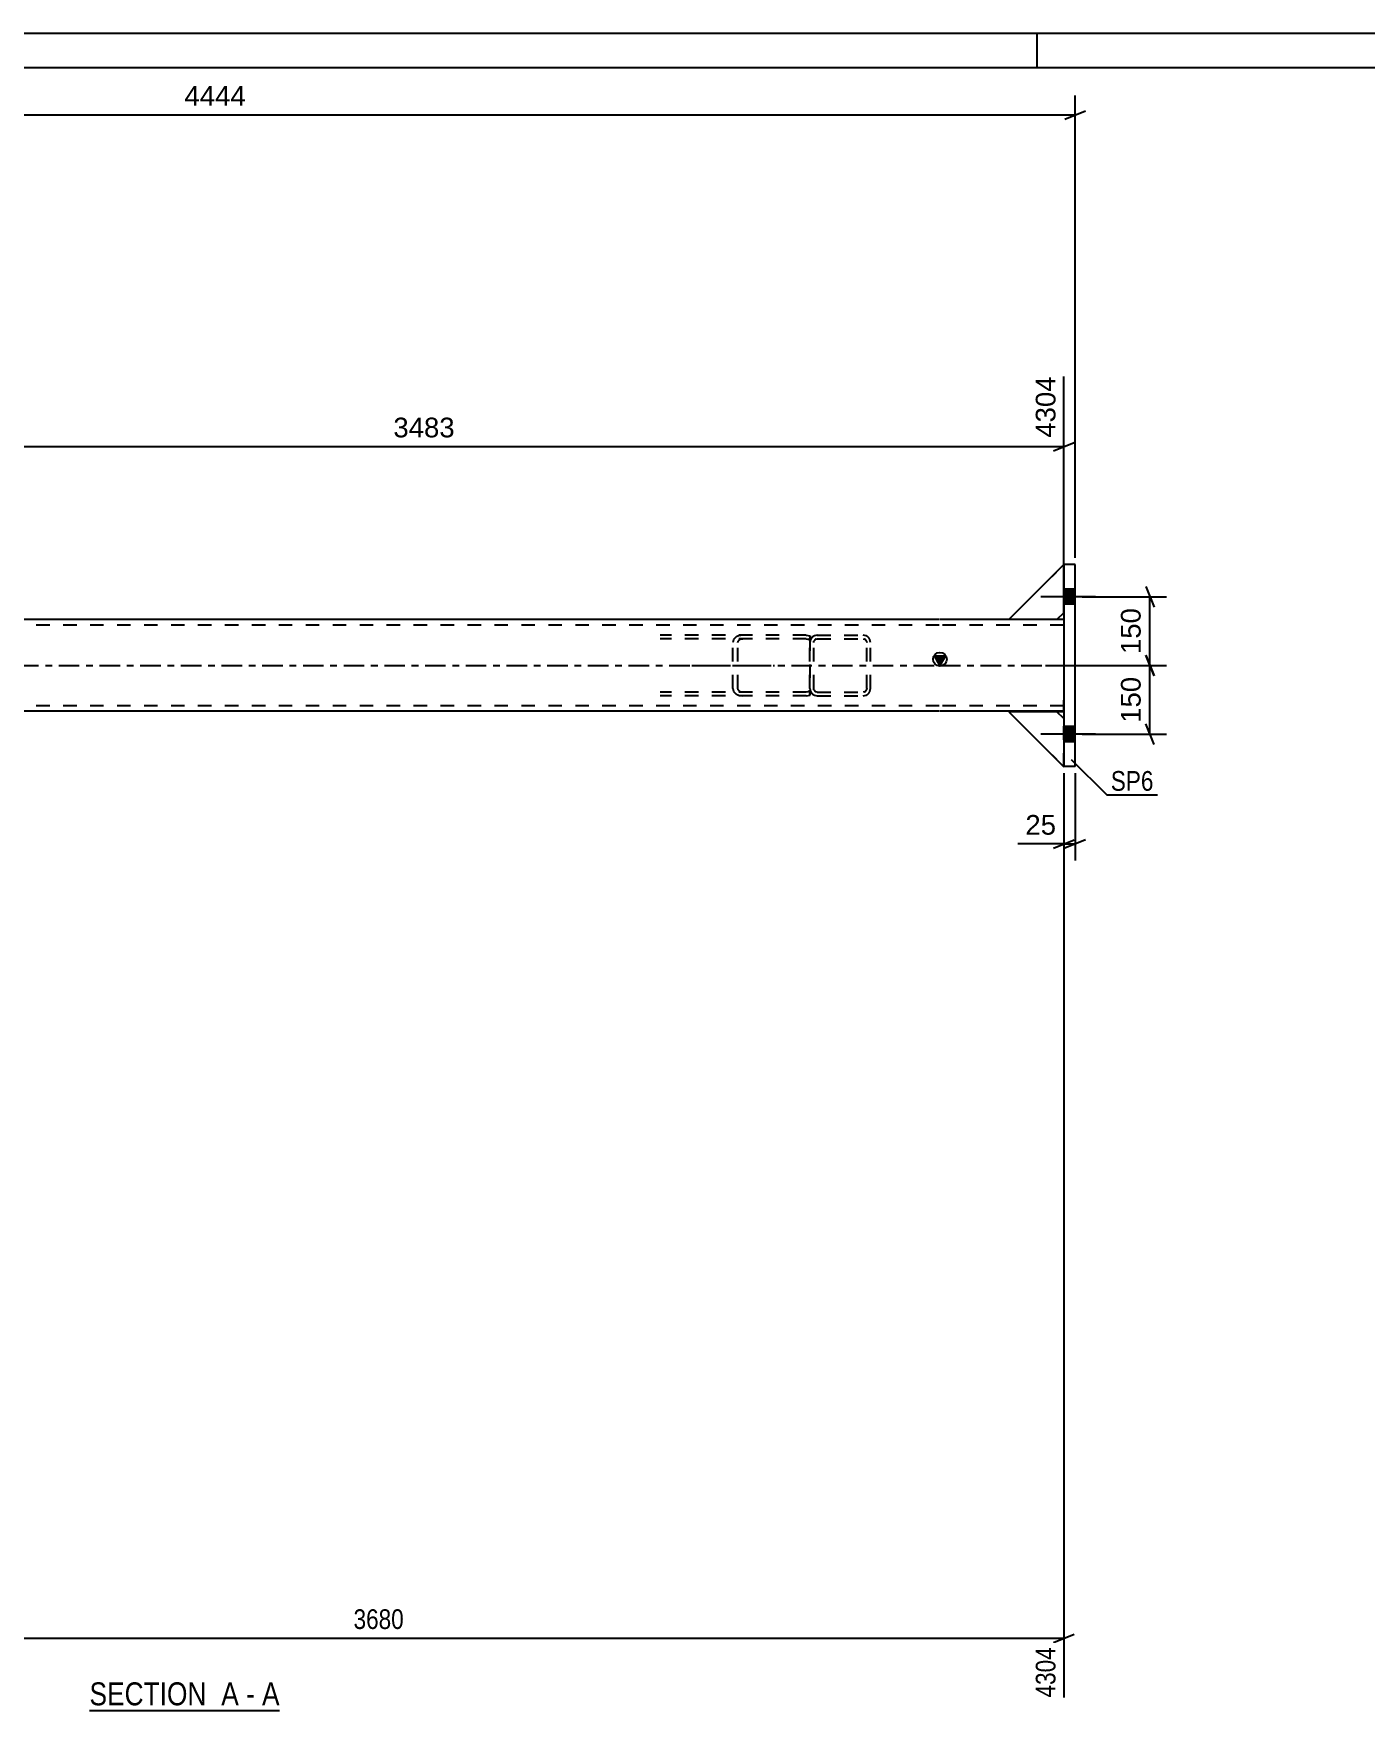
# Model space of a CAD drawing. Header units: millimetres. Extents: x 0 to 1189, y 0 to 841.
# Drawn here: x 203.1 to 396.8, y 597.2 to 841 of the extents above; entities that cross this region are included whole.
import ezdxf

# ---------------------------------------------------------------- set-up
doc = ezdxf.new("R2010")
doc.units = ezdxf.units.MM
doc.linetypes.add('DXK_LINE_DOT2', pattern=[3.9198, 1.9599, -1.9599])
doc.linetypes.add('DXK_LINE_DOT3', pattern=[5.9187, 2.979, -0.9799, 0.9799, -0.9799])
doc.styles.add('Arial', font='ARIAL.TTF', dxfattribs={"height": 0.2})
doc.styles.add('Arial Narrow', font='ARIALN.TTF', dxfattribs={"height": 0.2})

# ---------------------------------------------------------------- blocks, each defined once
blk = doc.blocks.new('Unknown-318890741-1126')
at = {"color": 5, "linetype": 'Continuous'}
for p, q in [((1189, 841), (0, 841)), ((349, 836), (349, 841)), ((1184, 836), (5, 836))]:
    blk.add_line(p, q, dxfattribs=at)
blk = doc.blocks.new('Unknown-318890741-16 - 2907')
at = {"color": 6, "linetype": 'Continuous'}
blk.add_line((211.21, 597.15), (238.85, 597.15), dxfattribs=at)
at = {"color": 0, "linetype": 'Continuous'}
blk.add_wipeout([(229.32, 597.9), (229.32, 601.4), (211.21, 601.4), (211.21, 597.9)], dxfattribs=at)
at = {"color": 7, "linetype": 'Continuous', "style": 'Arial Narrow'}
blk.add_text('SECTION ', height=3.34, dxfattribs=at).set_placement((211.21, 597.9))
at = {"color": 0, "linetype": 'Continuous'}
blk.add_wipeout([(232.92, 597.9), (232.92, 601.4), (230.37, 601.4), (230.37, 597.9)], dxfattribs=at)
blk.add_wipeout([(235.25, 597.9), (235.25, 601.4), (233.97, 601.4), (233.97, 597.9)], dxfattribs=at)
at = {"color": 7, "linetype": 'Continuous', "style": 'Arial Narrow'}
for s, p in [('A', (230.37, 597.9)), ('-', (233.97, 597.9))]:
    blk.add_text(s, height=3.34, dxfattribs=at).set_placement(p)
at = {"color": 0, "linetype": 'Continuous'}
blk.add_wipeout([(238.85, 597.9), (238.85, 601.4), (236.3, 601.4), (236.3, 597.9)], dxfattribs=at)
at = {"color": 7, "linetype": 'Continuous', "style": 'Arial Narrow'}
blk.add_text('A', height=3.34, dxfattribs=at).set_placement((236.3, 597.9))
blk = doc.blocks.new('Part-318890741-3001 - 2907')
at = {"color": 7, "linetype": 'DXK_LINE_DOT2'}
for p, q in [((344.88, 755.77), (352.88, 763.77)), ((352.88, 763.77), (352.88, 756.77)), ((352.88, 756.77), (351.88, 755.77)), ((351.88, 755.77), (344.88, 755.77))]:
    blk.add_line(p, q, dxfattribs=at)
at = {"color": 7, "linetype": 'DXK_LINE_DOT3'}
for p, q in [((344.88, 755.77), (352.88, 763.77)), ((352.88, 755.77), (344.88, 755.77))]:
    blk.add_line(p, q, dxfattribs=at)
blk = doc.blocks.new('Bolt-318890741-3017 - 2907')
at = {"linetype": 'Continuous'}
for points in [[(352.88, 760.21), (352.88, 758.01), (354.55, 758.01), (354.55, 760.21)], [(352.88, 760.21), (352.88, 758.01), (354.55, 758.01), (354.55, 760.21)], [(352.88, 740.21), (352.88, 738.01), (354.55, 738.01), (354.55, 740.21)], [(352.88, 740.21), (352.88, 738.01), (354.55, 738.01), (354.55, 740.21)]]:
    blk.add_hatch(color=1, dxfattribs=at).paths.add_polyline_path(points)
at = {"color": 1, "linetype": 'Continuous'}
for p, q in [((357.48, 759.11), (349.55, 759.11)), ((357.48, 759.11), (349.55, 759.11)), ((354.55, 760.21), (352.88, 760.21)), ((354.55, 760.21), (352.88, 760.21)), ((354.55, 758.01), (352.88, 758.01)), ((354.55, 758.01), (352.88, 758.01)), ((357.48, 739.11), (349.55, 739.11)), ((357.48, 739.11), (349.55, 739.11)), ((354.55, 740.21), (352.88, 740.21)), ((354.55, 740.21), (352.88, 740.21)), ((354.55, 738.01), (352.88, 738.01)), ((354.55, 738.01), (352.88, 738.01))]:
    blk.add_line(p, q, dxfattribs=at)
blk = doc.blocks.new('Part-318890741-2997 - 2907')
at = {"color": 2, "linetype": 'Continuous'}
for p, q in [((351.88, 742.39), (344.88, 742.39)), ((344.88, 742.39), (352.88, 734.39)), ((352.88, 741.39), (351.88, 742.39)), ((352.88, 734.44), (352.88, 734.39))]:
    blk.add_line(p, q, dxfattribs=at)
at = {"color": 7, "linetype": 'DXK_LINE_DOT3'}
for p, q in [((352.88, 742.39), (344.88, 742.39)), ((344.88, 742.39), (352.88, 734.39))]:
    blk.add_line(p, q, dxfattribs=at)
at = {"color": 7, "linetype": 'DXK_LINE_DOT2'}
blk.add_line((352.88, 734.39), (352.88, 741.39), dxfattribs=at)
blk = doc.blocks.new('Part-318890741-3003 - 2907')
at = {"color": 7, "linetype": 'DXK_LINE_DOT2'}
for p, q in [((344.88, 755.77), (352.88, 763.77)), ((352.88, 763.77), (352.88, 756.77)), ((352.88, 756.77), (351.88, 755.77)), ((351.88, 755.77), (344.88, 755.77))]:
    blk.add_line(p, q, dxfattribs=at)
at = {"color": 7, "linetype": 'DXK_LINE_DOT3'}
for p, q in [((344.88, 755.77), (352.88, 763.77)), ((352.88, 755.77), (344.88, 755.77))]:
    blk.add_line(p, q, dxfattribs=at)
blk = doc.blocks.new('Part-318890741-2967 - 2907')
at = {"color": 2, "linetype": 'Continuous'}
for p, q in [((354.55, 763.77), (352.88, 763.77)), ((352.88, 763.77), (352.88, 734.44)), ((354.55, 734.44), (354.55, 763.77)), ((354.55, 734.44), (352.88, 734.44))]:
    blk.add_line(p, q, dxfattribs=at)
at = {"color": 7, "linetype": 'DXK_LINE_DOT3'}
blk.add_line((353.72, 749.11), (353.72, 749.11), dxfattribs=at)
blk = doc.blocks.new('Part-318890741-2973 - 2907')
at = {"color": 7, "linetype": 'DXK_LINE_DOT2'}
for p, q in [((317.05, 753.51), (316.64, 753.42)), ((317.05, 753.51), (323.72, 753.51)), ((324.13, 753.42), (323.72, 753.51)), ((316.07, 752.85), (315.98, 752.44)), ((315.98, 745.77), (315.98, 752.44)), ((316.52, 752.44), (316.56, 752.64)), ((316.52, 745.77), (316.52, 752.44)), ((316.85, 752.93), (317.05, 752.97)), ((317.05, 752.97), (323.72, 752.97)), ((323.72, 752.97), (323.92, 752.93)), ((324.21, 752.64), (324.25, 752.44)), ((324.25, 745.77), (324.25, 752.44)), ((324.78, 752.44), (324.7, 752.85)), ((324.78, 745.77), (324.78, 752.44)), ((315.98, 745.77), (316.07, 745.36)), ((316.56, 745.57), (316.52, 745.77)), ((316.64, 744.79), (317.05, 744.71)), ((317.05, 745.24), (316.85, 745.28)), ((317.05, 745.24), (323.72, 745.24)), ((317.05, 744.71), (323.72, 744.71)), ((323.92, 745.28), (323.72, 745.24)), ((323.72, 744.71), (324.13, 744.79)), ((324.25, 745.77), (324.21, 745.57)), ((324.7, 745.36), (324.78, 745.77))]:
    blk.add_line(p, q, dxfattribs=at)
at = {"color": 7, "linetype": 'DXK_LINE_DOT3'}
blk.add_line((320.38, 749.11), (320.38, 749.11), dxfattribs=at)
at = {"color": 7, "linetype": 'DXK_LINE_DOT2'}
for centre, radius, start, end in [((317.05, 752.44), 1.07, 112.5, 157.5), ((317.05, 752.44), 0.533, 112.5, 157.5), ((323.72, 752.44), 0.533, 22.5, 67.5), ((323.72, 752.44), 1.07, 22.5, 67.5), ((317.05, 745.77), 1.07, 202.5, 247.5), ((317.05, 745.77), 0.533, 202.5, 247.5), ((323.72, 745.77), 0.533, 292.5, 337.5), ((323.72, 745.77), 1.07, 292.5, 337.5)]:
    blk.add_arc(centre, radius, start, end, dxfattribs=at)
blk = doc.blocks.new('Part-318890741-2995 - 2907')
at = {"color": 7, "linetype": 'DXK_LINE_DOT2'}
for p, q in [((315.44, 753.51), (294.18, 753.51)), ((306.21, 753.51), (305.65, 753.42)), ((315.44, 753.51), (316, 753.42)), ((315.44, 752.97), (294.18, 752.97)), ((304.85, 752.85), (304.74, 752.44)), ((304.74, 745.77), (304.74, 752.44)), ((305.47, 752.44), (305.53, 752.64)), ((305.47, 745.77), (305.47, 752.44)), ((305.93, 752.93), (306.21, 752.97)), ((315.44, 752.97), (315.72, 752.93)), ((315.72, 752.93), (315.96, 752.82)), ((315.96, 752.82), (315.98, 752.79)), ((315.98, 752.79), (316, 753.42)), ((316, 753.42), (315.98, 753.19)), ((315.98, 753.19), (315.98, 745.02)), ((315.44, 745.24), (294.18, 745.24)), ((315.44, 744.71), (294.18, 744.71)), ((304.74, 745.77), (304.85, 745.36)), ((305.53, 745.57), (305.47, 745.77)), ((305.65, 744.79), (306.21, 744.71)), ((306.21, 745.24), (305.93, 745.28)), ((315.72, 745.28), (315.44, 745.24)), ((315.44, 744.71), (316, 744.79)), ((315.96, 745.4), (315.72, 745.28)), ((315.98, 745.43), (315.96, 745.4)), ((316, 744.79), (315.98, 745.43)), ((316, 744.79), (315.98, 745.02))]:
    blk.add_line(p, q, dxfattribs=at)
at = {"color": 7, "linetype": 'DXK_LINE_DOT3'}
blk.add_line((298.79, 749.11), (310.82, 749.11), dxfattribs=at)
at = {"color": 7, "linetype": 'DXK_LINE_DOT2'}
for centre, radius, start, end in [((305.98, 752.12), 1.35, 104.3889, 147.3288), ((306.1, 752.28), 0.673, 104.3889, 147.3288), ((305.98, 746.09), 1.35, 212.6712, 255.6111), ((306.1, 745.93), 0.673, 212.6712, 255.6111)]:
    blk.add_arc(centre, radius, start, end, dxfattribs=at)
blk = doc.blocks.new('Part-318890741-3000 - 2907')
at = {"color": 7, "linetype": 'DXK_LINE_DOT2'}
for p, q in [((351.88, 742.39), (344.88, 742.39)), ((344.88, 742.39), (352.88, 734.39)), ((352.88, 741.39), (351.88, 742.39)), ((352.88, 734.39), (352.88, 741.39))]:
    blk.add_line(p, q, dxfattribs=at)
at = {"color": 7, "linetype": 'DXK_LINE_DOT3'}
for p, q in [((352.88, 742.39), (344.88, 742.39)), ((344.88, 742.39), (352.88, 734.39))]:
    blk.add_line(p, q, dxfattribs=at)
blk = doc.blocks.new('Part-318890741-3002 - 2907')
at = {"color": 2, "linetype": 'Continuous'}
for p, q in [((344.88, 755.77), (352.88, 763.77)), ((352.88, 756.77), (351.88, 755.77)), ((351.88, 755.77), (344.88, 755.77))]:
    blk.add_line(p, q, dxfattribs=at)
at = {"color": 7, "linetype": 'DXK_LINE_DOT3'}
for p, q in [((344.88, 755.77), (352.88, 763.77)), ((352.88, 755.77), (344.88, 755.77))]:
    blk.add_line(p, q, dxfattribs=at)
at = {"color": 7, "linetype": 'DXK_LINE_DOT2'}
blk.add_line((352.88, 756.77), (352.88, 763.77), dxfattribs=at)
blk = doc.blocks.new('Part-318890741-3011 - 2907')
at = {"linetype": 'Continuous'}
blk.add_hatch(color=2, dxfattribs=at).paths.add_polyline_path([(334.88, 749.11), (334.08, 750.51), (335.68, 750.51)])
at = {"color": 2, "linetype": 'Continuous'}
for p, q in [((112.05, 755.77), (112.05, 754.17)), ((112.05, 744.04), (112.05, 754.17)), ((334.78, 755.77), (122.05, 755.77)), ((344.88, 755.77), (334.88, 755.77)), ((352.88, 755.77), (351.88, 755.77)), ((352.88, 754.17), (352.88, 744.04)), ((334.88, 749.11), (334.08, 750.51)), ((334.08, 750.51), (335.68, 750.51)), ((335.68, 750.51), (334.88, 749.11)), ((112.05, 742.44), (112.05, 744.04)), ((334.78, 742.44), (122.05, 742.44)), ((352.88, 742.44), (334.88, 742.44))]:
    blk.add_line(p, q, dxfattribs=at)
at = {"color": 7, "linetype": 'DXK_LINE_DOT2'}
for p, q in [((112.05, 755.77), (112.05, 755.3)), ((122.05, 755.77), (112.05, 755.77)), ((334.78, 754.97), (112.05, 754.97)), ((352.88, 754.97), (334.88, 754.97)), ((351.88, 755.77), (344.88, 755.77)), ((352.88, 755.77), (352.88, 754.17)), ((352.88, 755.77), (352.88, 755.3)), ((112.05, 744.04), (112.05, 742.56)), ((352.88, 742.44), (352.88, 744.04)), ((334.78, 743.24), (112.05, 743.24)), ((122.05, 742.44), (112.05, 742.44)), ((352.88, 743.24), (334.88, 743.24))]:
    blk.add_line(p, q, dxfattribs=at)
at = {"color": 7, "linetype": 'DXK_LINE_DOT3'}
for p, q in [((112.05, 749.11), (334.78, 749.11)), ((334.88, 749.11), (352.88, 749.11))]:
    blk.add_line(p, q, dxfattribs=at)
at = {"color": 2, "linetype": 'Continuous'}
blk.add_circle((334.88, 750.01), 1, dxfattribs=at)
blk = doc.blocks.new('Part-318890741-3021 - 2907')
at = {"color": 7, "linetype": 'DXK_LINE_DOT2'}
for p, q in [((351.88, 742.39), (344.88, 742.39)), ((344.88, 742.39), (352.88, 734.39)), ((352.88, 741.39), (351.88, 742.39)), ((352.88, 734.39), (352.88, 741.39))]:
    blk.add_line(p, q, dxfattribs=at)
at = {"color": 7, "linetype": 'DXK_LINE_DOT3'}
for p, q in [((352.88, 742.39), (344.88, 742.39)), ((344.88, 742.39), (352.88, 734.39))]:
    blk.add_line(p, q, dxfattribs=at)
blk = doc.blocks.new('StraightDimension-318890741-3081 - 2907')
at = {"color": 7, "linetype": 'Continuous'}
for p, q in [((352.88, 756.77), (352.88, 791.12)), ((166.82, 757.44), (166.82, 788.9)), ((168.32, 781.53), (165.32, 780.33)), ((166.82, 780.93), (352.88, 780.93)), ((351.38, 780.33), (354.38, 781.53))]:
    blk.add_line(p, q, dxfattribs=at)
at = {"color": 0, "linetype": 'Continuous'}
blk.add_wipeout([(352.28, 791.72), (348.08, 791.72), (348.08, 781.63), (352.28, 781.63)], dxfattribs=at)
at = {"color": 0}
blk.add_wipeout([(264.9, 781.68), (264.9, 785.88), (254.8, 785.88), (254.8, 781.68)], dxfattribs=at)
at = {"color": 3, "linetype": 'Continuous', "style": 'Arial'}
blk.add_text('4304', height=2.865, rotation=90.0002, dxfattribs=at).set_placement((351.68, 782.23))
at = {"color": 3, "style": 'Arial'}
blk.add_text('3483', height=2.865, dxfattribs=at).set_placement((255.4, 782.28))
blk = doc.blocks.new('StraightDimension-318890741-3112 - 2907')
at = {"color": 7, "linetype": 'Continuous'}
for p, q in [((352.88, 733.39), (352.88, 720.75)), ((354.55, 733.44), (354.55, 720.75)), ((351.38, 722.55), (354.38, 723.75)), ((352.88, 723.15), (354.55, 723.15)), ((356.05, 723.75), (353.05, 722.55))]:
    blk.add_line(p, q, dxfattribs=at)
at = {"color": 0}
blk.add_wipeout([(352.36, 723.9), (352.36, 728.1), (346.71, 728.1), (346.71, 723.9)], dxfattribs=at)
at = {"color": 7, "linetype": 'Continuous'}
blk.add_line((352.88, 723.15), (346.19, 723.15), dxfattribs=at)
blk.add_line((352.88, 723.15), (346.19, 723.15), dxfattribs=at)
at = {"color": 3, "style": 'Arial'}
blk.add_text('25', height=2.865, dxfattribs=at).set_placement((347.31, 724.5))
blk = doc.blocks.new('StraightDimension-318890741-3155 - 2907')
at = {"color": 7, "linetype": 'Continuous'}
for p, q in [((355.55, 759.11), (367.82, 759.11)), ((364.82, 760.61), (366.02, 757.61)), ((365.42, 749.11), (365.42, 759.11)), ((350.24, 749.11), (367.82, 749.11)), ((366.02, 747.61), (364.82, 750.61))]:
    blk.add_line(p, q, dxfattribs=at)
at = {"color": 0}
blk.add_wipeout([(364.67, 758.04), (360.47, 758.04), (360.47, 750.17), (364.67, 750.17)], dxfattribs=at)
at = {"color": 3, "style": 'Arial'}
blk.add_text('150', height=2.865, rotation=90.0002, dxfattribs=at).set_placement((364.07, 750.77))
blk = doc.blocks.new('StraightDimension-318890741-3166 - 2907')
at = {"color": 7, "linetype": 'Continuous'}
for p, q in [((350.24, 749.11), (367.82, 749.11)), ((364.82, 750.61), (366.02, 747.61)), ((365.42, 739.11), (365.42, 749.11)), ((355.55, 739.11), (367.82, 739.11)), ((366.02, 737.61), (364.82, 740.61))]:
    blk.add_line(p, q, dxfattribs=at)
at = {"color": 0}
blk.add_wipeout([(364.67, 748.04), (360.47, 748.04), (360.47, 740.17), (364.67, 740.17)], dxfattribs=at)
at = {"color": 3, "style": 'Arial'}
blk.add_text('150', height=2.865, rotation=90.0002, dxfattribs=at).set_placement((364.07, 740.77))
blk = doc.blocks.new('StraightDimension-318890741-3178 - 2907')
at = {"color": 7, "linetype": 'Continuous'}
for p, q in [((104.38, 814.72), (104.38, 832.01)), ((354.55, 764.77), (354.55, 832.01)), ((105.88, 829.76), (102.88, 828.56)), ((104.38, 829.16), (354.55, 829.16)), ((353.05, 828.56), (356.05, 829.76))]:
    blk.add_line(p, q, dxfattribs=at)
at = {"color": 0}
blk.add_wipeout([(234.51, 829.91), (234.51, 834.11), (224.42, 834.11), (224.42, 829.91)], dxfattribs=at)
at = {"color": 3, "style": 'Arial'}
blk.add_text('4444', height=2.865, dxfattribs=at).set_placement((225.02, 830.51))
blk = doc.blocks.new('StraightDimension-318890741-3250 - 2907')
at = {"color": 7, "linetype": 'Continuous'}
for p, q in [((153.65, 740.67), (153.65, 600.87)), ((352.88, 733.44), (352.88, 599.04)), ((155.15, 608.25), (152.15, 607.05)), ((153.65, 607.65), (352.88, 607.65)), ((351.38, 607.05), (354.38, 608.25))]:
    blk.add_line(p, q, dxfattribs=at)
at = {"color": 0}
blk.add_wipeout([(257.53, 608.4), (257.53, 612.6), (249.01, 612.6), (249.01, 608.4)], dxfattribs=at)
at = {"color": 0, "linetype": 'Continuous'}
blk.add_wipeout([(352.28, 606.95), (348.08, 606.95), (348.08, 598.44), (352.28, 598.44)], dxfattribs=at)
at = {"color": 3, "style": 'Arial Narrow'}
blk.add_text('3680', height=2.863, dxfattribs=at).set_placement((249.61, 609))
at = {"color": 3, "linetype": 'Continuous', "style": 'Arial Narrow'}
blk.add_text('4304', height=2.863, rotation=90.0002, dxfattribs=at).set_placement((351.68, 599.04))
blk = doc.blocks.new('Mark-318890741-2963 - 2907')
at = {"color": 0}
blk.add_wipeout([(365.94, 730.89), (365.94, 733.89), (359.73, 733.89), (359.73, 730.89)], dxfattribs=at)
blk.add_wipeout([(365.94, 730.89), (365.94, 733.89), (359.73, 733.89), (359.73, 730.89)], dxfattribs=at)
at = {"color": 30, "linetype": 'Continuous'}
for p, q in [((353.97, 735.45), (359.13, 730.29)), ((359.13, 730.29), (366.54, 730.29))]:
    blk.add_line(p, q, dxfattribs=at)
at = {"color": 3, "style": 'Arial Narrow'}
blk.add_text('SP6', height=2.863, dxfattribs=at).set_placement((359.73, 730.89))

msp = doc.modelspace()

# ---------------------------------------------------------------- block references
for name in ['Unknown-318890741-1126', 'Part-318890741-3001 - 2907', 'Part-318890741-3003 - 2907', 'Part-318890741-3002 - 2907', 'Part-318890741-2967 - 2907', 'Bolt-318890741-3017 - 2907', 'Part-318890741-3011 - 2907', 'Part-318890741-2995 - 2907', 'Part-318890741-2973 - 2907', 'Part-318890741-2997 - 2907', 'Part-318890741-3000 - 2907', 'Part-318890741-3021 - 2907']:
    msp.add_blockref(name, (0, 0))

# ---------------------------------------------------------------- next in the draw order: block references
for name in ['StraightDimension-318890741-3081 - 2907', 'StraightDimension-318890741-3112 - 2907', 'Unknown-318890741-16 - 2907']:
    msp.add_blockref(name, (0, 0))

# ---------------------------------------------------------------- next in the draw order: block references
for name in ['StraightDimension-318890741-3178 - 2907', 'StraightDimension-318890741-3155 - 2907']:
    msp.add_blockref(name, (0, 0))

# ---------------------------------------------------------------- next in the draw order: block references
msp.add_blockref('StraightDimension-318890741-3166 - 2907', (0, 0))

# ---------------------------------------------------------------- next in the draw order: block references
msp.add_blockref('StraightDimension-318890741-3250 - 2907', (0, 0))

# ---------------------------------------------------------------- next in the draw order: block references
msp.add_blockref('Mark-318890741-2963 - 2907', (0, 0))

doc.saveas('drawing.dxf')
